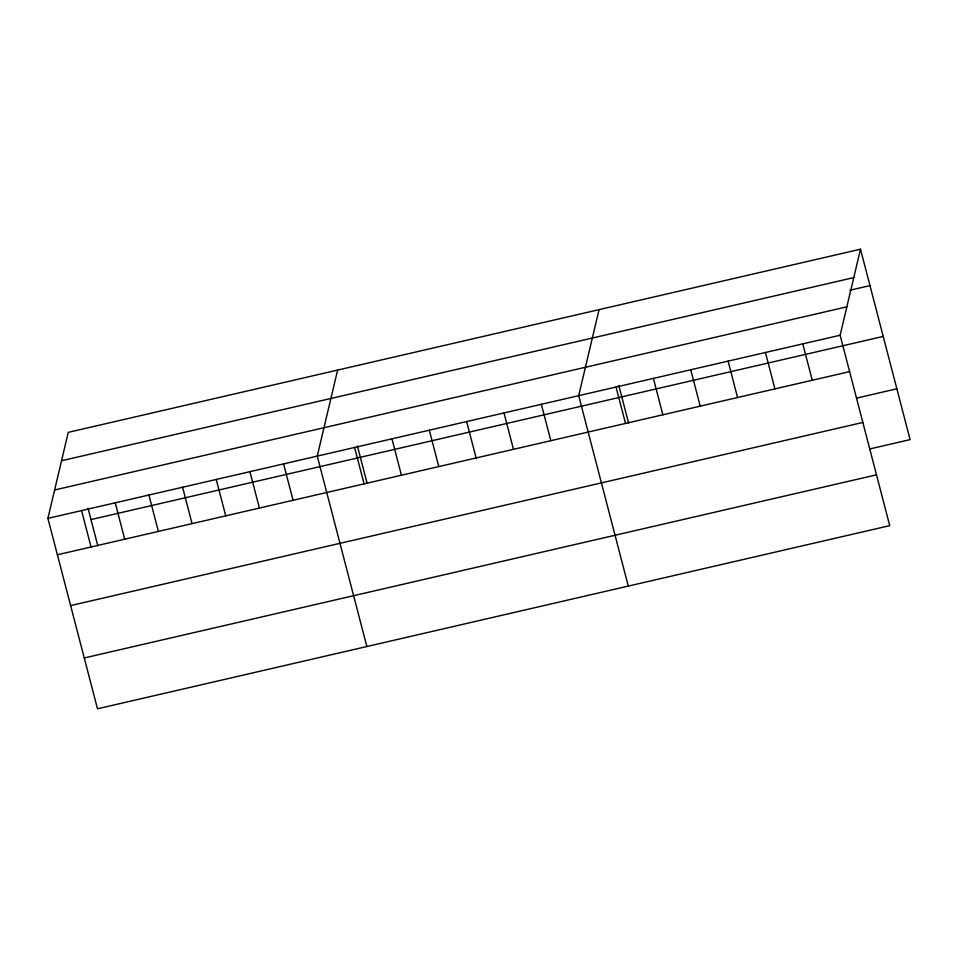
<?xml version="1.0" encoding="UTF-8"?>
<svg xmlns="http://www.w3.org/2000/svg" width="958" height="958" viewBox="0 0 958 958"><rect width="100%" height="100%" fill="white"/><g stroke="black" fill="none" stroke-linecap="round" stroke-linejoin="round"><path stroke-width="1.44" d="M860.5 249.2L840.13 335.228L889.731 525.643L97.5 708.8L47.9 518.374L68.269 432.357L860.5 249.2L910.1 439.626L869.876 448.919M337.623 370.075L317.254 456.104L366.854 646.53M599.061 309.638L578.692 395.666L628.292 586.092M61.551 460.738L853.782 277.592M849.866 290.25L869.984 285.592M54.618 489.993L846.848 306.835M47.9 518.374L840.13 335.228M90.986 519.571L883.216 336.426M57.384 554.766L849.614 371.62M856.644 398.097L896.856 388.792M70.617 605.6L862.847 422.454M84.256 657.966L876.486 474.821M802.78 343.862L812.264 380.254M765.43 352.496L774.914 388.888M728.092 361.13L737.564 397.522M690.742 369.764L700.214 406.156M653.392 378.398L662.864 414.79M618.844 385.571L628.604 423.053M616.042 387.032L625.526 423.424M541.342 404.3L550.826 440.692M504.004 412.934L513.476 449.326M466.654 421.568L476.126 457.96M429.304 430.202L438.788 466.594M391.954 438.836L401.438 475.228M357.406 446.009L367.165 483.491M354.604 447.47L364.088 483.862M283.592 463.888L293.064 500.28M249.918 471.671L259.402 508.063M216.245 479.455L225.729 515.847M182.583 487.239L192.055 523.631M148.909 495.023L158.393 531.415M115.235 502.806L124.72 539.198M88.04 508.279L97.812 545.761M81.574 510.59L91.046 546.982"/></g></svg>
